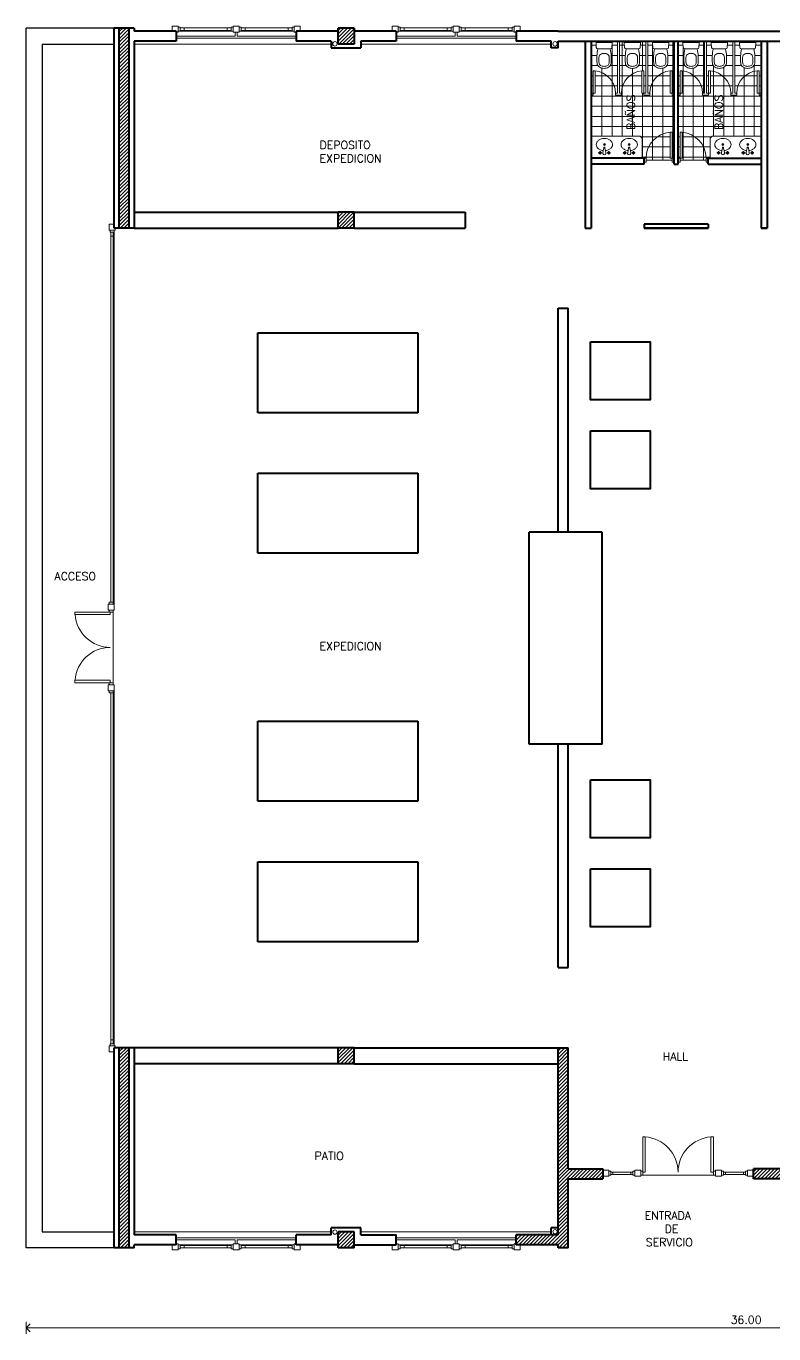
# Model space of a CAD drawing. Extents: x 1018 to 1352, y -109 to 175.
# Drawn here: x 1093.67 to 1112.36, y 142.8 to 175.47 of the extents above; entities that cross this region are included whole.
import ezdxf

# ---------------------------------------------------------------- set-up
doc = ezdxf.new("R2010")
doc.units = 0
doc.header["$LTSCALE"] = 0.5
doc.layers.get('0').update_dxf_attribs({"linetype": 'CONTINUOUS'})
doc.layers.get('Defpoints').update_dxf_attribs({"linetype": 'CONTINUOUS'})
for name, color, linetype, lineweight in [('Acotaciones', 9, 'CONTINUOUS', 9), ('Carpintería', 55, 'CONTINUOUS', 20), ('Detalles .05', 243, 'CONTINUOUS', 5), ('Detalles 01', 8, 'CONTINUOUS', 9), ('Equipamiento fijo', 31, 'CONTINUOUS', 13), ('Equipamiento movil', 33, 'CONTINUOUS', 9), ('Muros corte', 7, 'CONTINUOUS', 40), ('Muros vista', 253, 'CONTINUOUS', 25), ('Punta 02', 11, 'CONTINUOUS', 20), ('Tratamiento pisos', 251, 'CONTINUOUS', 9)]:
    doc.layers.add(name, color=color, linetype=linetype, lineweight=lineweight)
doc.styles.add('Texto 2 mm', font='simplex.shx', dxfattribs={"height": 0.2})
doc.dimstyles.new('Segunda línea', dxfattribs={"dimscale": 0, "dimtxt": 0.2, "dimasz": 0.2, "dimexe": 0.15, "dimexo": 0.5, "dimgap": 0.1, "dimtad": 1, "dimzin": 4, "dimdsep": 46, "dimtxsty": 'Texto 2 mm', "dimblk": 'OPEN90', "dimcen": 2.5, "dimclrd": 256, "dimclre": 256, "dimclrt": 256, "dimadec": 0, "dimazin": 0, "dimtfac": 1, "dimtmove": 2, "dimatfit": 3, "dimldrblk": 'OPEN90', "dimfxl": 1, "dimtolj": 1, "dimtzin": 0, "dimlwd": -1, "dimlwe": -1, "dimarcsym": 0})
pattern_1 = [(90, (1230.99552, -937.52284), (-0.254, 2e-17), []), (180, (1230.99552, -937.52284), (-3e-17, -0.254), [])]
pattern_2 = [(45, (2.81977, 47.21768), (-0.0449012806, 0.0449012806), [])]
pattern_3 = [(45, (2.81977, 32.74268), (-0.0449012806, 0.0449012806), [])]

# ---------------------------------------------------------------- blocks, each defined once
blk = doc.blocks.new('Lavamanos')
at = {"layer": 'Equipamiento movil'}
for p, q in [((-0.118, -0.158), (-0.138, -0.154)), ((-0.118, -0.167), (-0.138, -0.171)), ((-0.114, -0.154), (-0.118, -0.133)), ((-0.114, -0.171), (-0.118, -0.192)), ((-0.105, -0.154), (-0.101, -0.133)), ((-0.105, -0.171), (-0.101, -0.192)), ((-0.101, -0.158), (-0.08, -0.154)), ((-0.101, -0.167), (-0.08, -0.171)), ((-0.015, -0.037), (-0.038, -0.156)), ((0.013, -0.037), (0.036, -0.156)), ((0.102, -0.158), (0.081, -0.154)), ((0.102, -0.167), (0.081, -0.171)), ((0.106, -0.154), (0.102, -0.133)), ((0.106, -0.171), (0.102, -0.192)), ((0.115, -0.154), (0.119, -0.133)), ((0.115, -0.171), (0.119, -0.192)), ((0.119, -0.158), (0.14, -0.154)), ((0.119, -0.167), (0.14, -0.171))]:
    blk.add_line(p, q, dxfattribs=at)
for centre, radius in [((-0.001, 0.048), 0.0249), ((-0.001, 0.048), 0.014), ((-0.109, -0.162), 0.00541), ((0.11, -0.162), 0.00541)]:
    blk.add_circle(centre, radius, dxfattribs=at)
for centre, radius, start, end in [((-0.09, 0.045), 0.115, 150.9639, 180), ((-0.09, 0.045), 0.115, 180, 209.0361), ((-0.047, 0.021), 0.164, 126.7285, 150.9639), ((-0.019, -0.016), 0.211, 107.1746, 126.7285), ((-0.001, -0.075), 0.272, 90, 107.1746), ((-0.001, -0.075), 0.272, 72.8254, 90), ((0.017, -0.016), 0.211, 53.2715, 72.8254), ((0.045, 0.021), 0.164, 29.0361, 53.2715), ((0.088, 0.045), 0.115, 0, 29.0361), ((0.088, 0.045), 0.115, 330.9639, 360), ((-0.047, 0.069), 0.164, 209.0361, 233.2715), ((-0.019, 0.106), 0.211, 233.2715, 252.8254), ((-0.136, -0.163), 0.00882, 105.2781, 254.7219), ((-0.109, -0.162), 0.0226, 108.6122, 162.265), ((-0.109, -0.162), 0.0226, 198.6122, 252.265), ((-0.109, -0.136), 0.00882, 15.2781, 164.7219), ((-0.109, -0.162), 0.00976, 119.0054, 153.1041), ((-0.109, -0.162), 0.00976, 209.0054, 243.1041), ((-0.109, -0.189), 0.00882, 195.2781, 344.7219), ((-0.117, -0.163), 0.00254, 349.6493, 12.8593), ((-0.109, -0.155), 0.00254, 259.6493, 282.8593), ((-0.109, -0.17), 0.00254, 79.6493, 102.8593), ((-0.109, -0.162), 0.00976, 29.0054, 63.1041), ((-0.109, -0.162), 0.00976, 299.0054, 333.1041), ((-0.101, -0.162), 0.00254, 169.6493, 192.8593), ((-0.109, -0.162), 0.0226, 18.6122, 72.265), ((-0.109, -0.162), 0.0226, 288.6122, 342.265), ((-0.001, 0.165), 0.272, 252.8254, 264.2829), ((-0.083, -0.162), 0.00882, 285.2781, 74.7219), ((-0.001, -0.171), 0.0398, 158.1761, 21.8239), ((-0.001, -0.035), 0.014, 352.3829, 187.2442), ((-0.001, 0.165), 0.272, 275.7171, 287.1746), ((0.084, -0.162), 0.00882, 105.2781, 254.7219), ((0.017, 0.106), 0.211, 287.1746, 306.7285), ((0.11, -0.162), 0.0226, 107.735, 161.3878), ((0.11, -0.162), 0.0226, 197.735, 251.3878), ((0.111, -0.136), 0.00882, 15.2781, 164.7219), ((0.11, -0.162), 0.00976, 116.8959, 150.9946), ((0.11, -0.162), 0.00976, 206.8959, 240.9946), ((0.11, -0.189), 0.00882, 195.2781, 344.7219), ((0.103, -0.162), 0.00254, 347.1407, 10.3507), ((0.111, -0.155), 0.00254, 257.1407, 280.3507), ((0.11, -0.17), 0.00254, 77.1407, 100.3507), ((0.11, -0.162), 0.00976, 26.8959, 60.9946), ((0.11, -0.162), 0.00976, 296.8959, 330.9946), ((0.118, -0.163), 0.00254, 167.1407, 190.3507), ((0.11, -0.162), 0.0226, 287.735, 341.3878), ((0.11, -0.162), 0.0226, 17.735, 71.3878), ((0.137, -0.163), 0.00882, 285.2781, 74.7219), ((0.045, 0.069), 0.164, 306.7285, 330.9639)]:
    blk.add_arc(centre, radius, start, end, dxfattribs=at)
blk = doc.blocks.new('inodoro')
at = {"layer": 'Equipamiento fijo'}
for p, q in [((-0.197, 0.127), (-0.202, 0.008)), ((0.194, 0), (-0.194, 0)), ((-0.157, 0.165), (0.157, 0.165)), ((0.197, 0.127), (0.202, 0.008))]:
    blk.add_line(p, q, dxfattribs=at)
for centre, radius, start, end in [((1.09, 0.422), 1.27, 175.4777, 191.6858), ((-0.051, 0.512), 0.125, 117.5857, 175.5072), ((1.095, 0.422), 1.224, 175.5072, 182.1425), ((-0.028, 0.381), 0.101, 182.7072, 247.2321), ((-0.051, 0.512), 0.075, 117.5857, 175.5072), ((0, 0.415), 0.235, 90, 117.5857), ((0, 0.415), 0.185, 90, 117.5857), ((0, 0.415), 0.235, 62.4143, 90), ((0, 0.415), 0.185, 62.4143, 90), ((0.028, 0.381), 0.101, 292.7679, 357.2928), ((0.051, 0.512), 0.075, 4.4928, 62.4143), ((0.051, 0.512), 0.125, 4.4928, 62.4143), ((-1.095, 0.422), 1.224, 357.8575, 4.4928), ((-1.024, 0.418), 1.205, 347.8749, 4.9616), ((-0.194, 0.008), 0.00803, 177.6578, 269.7397), ((-0.157, 0.125), 0.04, 90, 177.3974), ((-0.014, 0.396), 0.12, 243.7978, 262.0389), ((0, 0.483), 0.208, 261.594, 278.406), ((0.014, 0.396), 0.12, 277.9611, 296.2022), ((0.157, 0.125), 0.04, 2.6026, 90), ((0.195, 0.007), 0.00742, 265.6488, 0.2402), ((0.194, 0.008), 0.008, 355.889, 2.6026)]:
    blk.add_arc(centre, radius, start, end, dxfattribs=at)
blk = doc.blocks.new('_Open90')
at = {"color": 0, "linetype": 'ByBlock', "lineweight": -2}
for p, q in [((0, 0), (-1, 0)), ((-0.5, 0.5), (0, 0)), ((0, 0), (-0.5, -0.5))]:
    blk.add_line(p, q, dxfattribs=at)
blk = doc.blocks.new('*D290')
at = {"layer": 'Acotaciones', "transparency": 16777216}
for p, q in [((1093.665, 143.098), (1093.665, 142.798)), ((1093.865, 142.948), (1129.465, 142.948)), ((1129.665, 143.098), (1129.665, 142.798))]:
    blk.add_line(p, q, dxfattribs=at)
at = {"layer": 'Defpoints', "color": 0, "transparency": 16777216}
for p in [(1093.665, 143.598), (1129.665, 143.598), (1129.665, 142.948)]:
    blk.add_point(p, dxfattribs=at)
at = {"layer": 'Acotaciones', "transparency": 16777216, "xscale": 0.2, "yscale": 0.2, "zscale": 0.2, "rotation": 180}
blk.add_blockref('_Open90', (1093.665, 142.948), dxfattribs=at)
at = {"layer": 'Acotaciones', "transparency": 16777216, "xscale": 0.2, "yscale": 0.2, "zscale": 0.2}
blk.add_blockref('_Open90', (1129.665, 142.948), dxfattribs=at)
at = {"layer": 'Acotaciones', "transparency": 16777216, "insert": (1111.665, 143.148), "char_height": 0.2, "attachment_point": 5, "style": 'Texto 2 mm'}
blk.add_mtext('\\A1;36.00', dxfattribs=at)

msp = doc.modelspace()

# ---------------------------------------------------------------- hatches: boundary and pattern name
at = {"layer": 'Detalles 01'}
h = msp.add_hatch(dxfattribs=at)
h.set_pattern_fill('ANSI31', color=256, scale=0.02, style=0)
h.paths.add_polyline_path([(1096.235, 175.423), (1095.995, 175.423), (1095.995, 170.423), (1096.235, 170.423)])
h = msp.add_hatch(dxfattribs=at)
h.set_pattern_fill('ANSI31', color=256, scale=0.02, style=0)
h.set_pattern_definition(pattern_2)
h.paths.add_polyline_path([(1101.465, 175.423), (1101.465, 175.023), (1101.865, 175.023), (1101.865, 175.423)])
h = msp.add_hatch(dxfattribs=at)
h.set_pattern_fill('ANSI31', color=256, scale=0.02, style=0)
h.set_pattern_definition(pattern_2)
h.paths.add_polyline_path([(1101.465, 170.423), (1101.865, 170.423), (1101.865, 170.823), (1101.465, 170.823)])
h = msp.add_hatch(dxfattribs=at)
h.set_pattern_fill('ANSI31', color=256, scale=0.02, style=0)
h.set_pattern_definition(pattern_3)
h.paths.add_polyline_path([(1096.235, 149.948), (1095.995, 149.948), (1095.995, 144.948), (1096.235, 144.948)])
h = msp.add_hatch(dxfattribs=at)
h.set_pattern_fill('ANSI31', color=256, scale=0.02, style=0)
h.set_pattern_definition(pattern_3)
h.paths.add_polyline_path([(1101.865, 149.548), (1101.865, 149.948), (1101.465, 149.948), (1101.465, 149.548)])
h = msp.add_hatch(dxfattribs=at)
h.set_pattern_fill('ANSI31,_O', color=256, scale=0.02)
h.set_pattern_definition(pattern_3)
h.paths.add_polyline_path([(1108.082, 146.673), (1108.082, 146.923), (1107.215, 146.923), (1107.215, 149.948), (1106.965, 149.948), (1106.965, 145.273), (1105.915, 145.273), (1105.915, 145.023), (1106.965, 145.023), (1106.965, 144.948), (1107.215, 144.948), (1107.215, 146.673)])
h = msp.add_hatch(dxfattribs=at)
h.set_pattern_fill('ANSI31,_O', color=256, scale=0.02)
h.set_pattern_definition(pattern_3)
h.paths.add_polyline_path([(1111.848, 146.923), (1111.848, 146.673), (1112.715, 146.673), (1112.715, 144.948), (1112.965, 144.948), (1112.965, 145.023), (1114.015, 145.023), (1114.015, 145.273), (1112.965, 145.273), (1112.965, 149.948), (1112.715, 149.948), (1112.715, 146.923)])
h = msp.add_hatch(dxfattribs=at)
h.set_pattern_fill('ANSI31', color=256, scale=0.02, style=0)
h.set_pattern_definition(pattern_3)
h.paths.add_polyline_path([(1101.865, 145.348), (1101.465, 145.348), (1101.465, 144.948), (1101.865, 144.948)])
at = {"layer": 'Tratamiento pisos'}
h = msp.add_hatch(dxfattribs=at)
h.set_pattern_fill('NET,_O', color=256, scale=0.08, angle=90)
h.set_pattern_definition(pattern_1)
h.paths.add_polyline_path([(1107.79, 175.098), (1107.79, 173.798), (1107.84, 173.798), (1107.84, 174.356), (1107.89, 174.356, -0.385126), (1108.399, 173.798), (1108.449, 173.798), (1108.449, 175.098)])
h.paths.add_polyline_path([(1108.224, 174.445, -0.12095), (1108.115, 174.418, -0.12095), (1108.006, 174.445, -0.258252), (1107.939, 174.546, -0.070839), (1107.961, 174.903), (1107.958, 174.903, -0.400971), (1107.918, 174.941), (1107.913, 175.059, -0.430271), (1107.921, 175.068), (1108.309, 175.068, -0.437884), (1108.317, 175.06, -0.029302), (1108.317, 175.059), (1108.312, 174.941, -0.400971), (1108.272, 174.903), (1108.268, 174.903, -0.074693), (1108.291, 174.546, -0.258252)], flags=16)
h.paths.add_polyline_path([(1108.201, 174.489, -0.12095), (1108.115, 174.468, -0.12095), (1108.029, 174.489, -0.258252), (1107.989, 174.549, -0.028516), (1107.986, 174.689, -0.295056), (1108.048, 174.78, -0.07976), (1108.084, 174.791, -0.073488), (1108.145, 174.791, -0.07976), (1108.182, 174.78, -0.295056), (1108.244, 174.689, -0.028516), (1108.241, 174.549, -0.258252)], flags=0)
h = msp.add_hatch(dxfattribs=at)
h.set_pattern_fill('NET,_O', color=256, scale=0.08, angle=90)
h.set_pattern_definition(pattern_1)
h.paths.add_polyline_path([(1108.499, 175.098), (1108.499, 173.798), (1108.549, 173.798, -0.385126), (1109.057, 174.356), (1109.107, 174.356), (1109.107, 173.798), (1109.157, 173.798), (1109.157, 175.098)])
h.paths.add_polyline_path([(1108.714, 174.445, -0.258252), (1108.647, 174.546, -0.070839), (1108.67, 174.903), (1108.666, 174.903, -0.400971), (1108.626, 174.941), (1108.621, 175.059, -0.430271), (1108.629, 175.068), (1109.017, 175.068, -0.437884), (1109.025, 175.06, -0.029302), (1109.025, 175.059), (1109.02, 174.941, -0.400971), (1108.98, 174.903), (1108.977, 174.903, -0.074693), (1108.999, 174.546, -0.258252), (1108.932, 174.445, -0.12095), (1108.823, 174.418, -0.12095)], flags=16)
h.paths.add_polyline_path([(1108.737, 174.489, -0.258252), (1108.697, 174.549, -0.028516), (1108.694, 174.689, -0.295056), (1108.756, 174.78, -0.07976), (1108.793, 174.791, -0.073488), (1108.854, 174.791, -0.07976), (1108.89, 174.78, -0.295056), (1108.952, 174.689, -0.028516), (1108.949, 174.549, -0.258252), (1108.909, 174.489, -0.12095), (1108.823, 174.468, -0.12095)], flags=0)
h = msp.add_hatch(dxfattribs=at)
h.set_pattern_fill('NET,_O', color=256, scale=0.08, angle=90)
h.set_pattern_definition(pattern_1)
h.paths.add_polyline_path([(1109.207, 175.098), (1109.207, 173.798), (1109.257, 173.798, -0.385126), (1109.765, 174.356), (1109.815, 174.356), (1109.815, 173.798), (1109.865, 173.798), (1109.865, 175.098)])
h.paths.add_polyline_path([(1109.356, 174.546, -0.070839), (1109.378, 174.903), (1109.375, 174.903, -0.400971), (1109.335, 174.941), (1109.329, 175.059, -0.430271), (1109.337, 175.068), (1109.726, 175.068, -0.437884), (1109.734, 175.06, -0.029302), (1109.734, 175.059), (1109.728, 174.941, -0.400971), (1109.688, 174.903), (1109.685, 174.903, -0.074693), (1109.707, 174.546, -0.258252), (1109.641, 174.445, -0.12095), (1109.531, 174.418, -0.12095), (1109.422, 174.445, -0.258252)], flags=16)
h.paths.add_polyline_path([(1109.406, 174.549, -0.028516), (1109.403, 174.689, -0.295056), (1109.465, 174.78, -0.07976), (1109.501, 174.791, -0.073488), (1109.562, 174.791, -0.07976), (1109.598, 174.78, -0.295056), (1109.66, 174.689, -0.028516), (1109.657, 174.549, -0.258252), (1109.617, 174.489, -0.12095), (1109.531, 174.468, -0.12095), (1109.446, 174.489, -0.258252)], flags=0)
h = msp.add_hatch(dxfattribs=at)
h.set_pattern_fill('NET,_O', color=256, scale=0.08, angle=90)
h.set_pattern_definition(pattern_1)
h.paths.add_polyline_path([(1109.965, 175.098), (1109.965, 173.798), (1110.015, 173.798), (1110.015, 174.356), (1110.065, 174.356, -0.385126), (1110.574, 173.798), (1110.624, 173.798), (1110.624, 175.098)])
h.paths.add_polyline_path([(1110.114, 174.546, -0.070839), (1110.136, 174.903), (1110.133, 174.903, -0.400971), (1110.093, 174.941), (1110.088, 175.059, -0.430271), (1110.096, 175.068), (1110.484, 175.068, -0.437884), (1110.492, 175.06, -0.029302), (1110.492, 175.059), (1110.487, 174.941, -0.400971), (1110.447, 174.903), (1110.443, 174.903, -0.074693), (1110.466, 174.546, -0.258252), (1110.399, 174.445, -0.12095), (1110.29, 174.418, -0.12095), (1110.181, 174.445, -0.258252)], flags=16)
h.paths.add_polyline_path([(1110.164, 174.549, -0.028516), (1110.161, 174.689, -0.295056), (1110.223, 174.78, -0.07976), (1110.259, 174.791, -0.073488), (1110.32, 174.791, -0.07976), (1110.357, 174.78, -0.295056), (1110.419, 174.689, -0.028516), (1110.416, 174.549, -0.258252), (1110.376, 174.489, -0.12095), (1110.29, 174.468, -0.12095), (1110.204, 174.489, -0.258252)], flags=0)
h = msp.add_hatch(dxfattribs=at)
h.set_pattern_fill('NET,_O', color=256, scale=0.08, angle=90)
h.set_pattern_definition(pattern_1)
h.paths.add_polyline_path([(1110.79, 175.098), (1110.79, 174.354, -0.376596), (1111.282, 173.798), (1111.332, 173.798), (1111.332, 175.098)])
h.paths.add_polyline_path([(1111.107, 174.445, -0.12095), (1110.998, 174.418, -0.12095), (1110.889, 174.445, -0.258252), (1110.822, 174.546, -0.070839), (1110.845, 174.903), (1110.841, 174.903, -0.400971), (1110.801, 174.941), (1110.796, 175.059, -0.430271), (1110.804, 175.068), (1111.192, 175.068, -0.437884), (1111.2, 175.06, -0.029302), (1111.2, 175.059), (1111.195, 174.941, -0.400971), (1111.155, 174.903), (1111.152, 174.903, -0.074693), (1111.174, 174.546, -0.258252)], flags=16)
h.paths.add_polyline_path([(1111.084, 174.489, -0.12095), (1110.998, 174.468, -0.12095), (1110.912, 174.489, -0.258252), (1110.872, 174.549, -0.028516), (1110.869, 174.689, -0.295056), (1110.931, 174.78, -0.07976), (1110.968, 174.791, -0.073488), (1111.029, 174.791, -0.07976), (1111.065, 174.78, -0.295056), (1111.127, 174.689, -0.028516), (1111.124, 174.549, -0.258252)], flags=0)
h.paths.add_polyline_path([(1110.674, 175.098), (1110.674, 173.798), (1110.724, 173.798), (1110.724, 174.356), (1110.774, 174.356, -0.00745), (1110.79, 174.354), (1110.79, 175.098)])
h = msp.add_hatch(dxfattribs=at)
h.set_pattern_fill('NET,_O', color=256, scale=0.08, angle=90)
h.set_pattern_definition(pattern_1)
h.paths.add_polyline_path([(1111.382, 175.098), (1111.382, 173.798), (1111.432, 173.798, -0.385126), (1111.94, 174.356), (1111.99, 174.356), (1111.99, 173.798), (1112.04, 173.798), (1112.04, 175.098)])
h.paths.add_polyline_path([(1111.531, 174.546, -0.070839), (1111.553, 174.903), (1111.55, 174.903, -0.400971), (1111.51, 174.941), (1111.504, 175.059, -0.430271), (1111.512, 175.068), (1111.901, 175.068, -0.437884), (1111.909, 175.06, -0.029302), (1111.909, 175.059), (1111.903, 174.941, -0.400971), (1111.863, 174.903), (1111.86, 174.903, -0.074693), (1111.882, 174.546, -0.258252), (1111.816, 174.445, -0.12095), (1111.706, 174.418, -0.12095), (1111.597, 174.445, -0.258252)], flags=16)
h.paths.add_polyline_path([(1111.581, 174.549, -0.028516), (1111.578, 174.689, -0.295056), (1111.64, 174.78, -0.07976), (1111.676, 174.791, -0.073488), (1111.737, 174.791, -0.07976), (1111.773, 174.78, -0.295056), (1111.835, 174.689, -0.028516), (1111.832, 174.549, -0.258252), (1111.792, 174.489, -0.12095), (1111.706, 174.468, -0.12095), (1111.621, 174.489, -0.258252)], flags=0)
h = msp.add_hatch(dxfattribs=at)
h.set_pattern_fill('NET,_O', color=256, scale=0.08, angle=90)
h.set_pattern_definition(pattern_1)
h.paths.add_polyline_path([(1108.549, 173.797), (1108.549, 173.748), (1108.399, 173.748), (1108.399, 173.798, 0.385126), (1107.89, 174.356), (1107.89, 173.798), (1107.84, 173.798), (1107.84, 173.748), (1107.79, 173.748), (1107.79, 172.723), (1109.015, 172.723), (1109.065, 172.673), (1109.065, 172.173), (1109.115, 172.173), (1109.165, 172.173, -0.389604), (1109.765, 172.823), (1109.815, 172.823), (1109.815, 172.173), (1109.865, 172.173), (1109.865, 173.748), (1109.815, 173.748), (1109.815, 173.798), (1109.765, 173.798), (1109.765, 174.356, 0.385126), (1109.257, 173.798), (1109.257, 173.748), (1109.107, 173.748), (1109.107, 173.798), (1109.057, 173.798), (1109.057, 174.356, 0.385295)])
h.paths.add_polyline_path([(1109.165, 172.173), (1109.165, 172.123), (1109.815, 172.123), (1109.815, 172.173), (1109.765, 172.173), (1109.765, 172.823, 0.389604)])
h.paths.add_polyline_path([(1110.065, 172.823), (1110.065, 172.173), (1110.015, 172.173), (1110.015, 172.123), (1110.665, 172.123), (1110.665, 172.173, 0.389604)])
h.paths.add_polyline_path([(1110.065, 174.356), (1110.065, 173.798), (1110.015, 173.798), (1110.015, 173.748), (1109.965, 173.748), (1109.965, 172.173), (1110.015, 172.173), (1110.015, 172.823), (1110.065, 172.823, -0.389604), (1110.665, 172.173), (1110.715, 172.173), (1110.765, 172.173), (1110.765, 172.673), (1110.79, 172.698), (1110.79, 174.354, 0.00745), (1110.774, 174.356), (1110.774, 173.798), (1110.724, 173.798), (1110.724, 173.748), (1110.574, 173.748), (1110.574, 173.798, 0.385126)])
h.paths.add_polyline_path([(1110.79, 174.354), (1110.79, 172.698), (1110.815, 172.723), (1112.04, 172.723), (1112.04, 173.748), (1111.99, 173.748), (1111.99, 173.798), (1111.94, 173.798), (1111.94, 174.356, 0.385126), (1111.432, 173.798), (1111.432, 173.748), (1111.282, 173.748), (1111.282, 173.797, 0.376763)])

# ---------------------------------------------------------------- linework, layer by layer
at = {"layer": 'Carpintería'}
for p, q in [((1097.465, 175.473), (1097.315, 175.473)), ((1097.315, 175.473), (1097.315, 175.348)), ((1097.465, 175.473), (1097.465, 175.323)), ((1098.99, 175.473), (1098.84, 175.473)), ((1098.84, 175.473), (1098.84, 175.323)), ((1098.99, 175.473), (1098.99, 175.323)), ((1100.365, 175.473), (1100.365, 175.323)), ((1100.365, 175.473), (1100.515, 175.473)), ((1100.515, 175.473), (1100.515, 175.348)), ((1102.965, 175.473), (1102.815, 175.473)), ((1102.815, 175.473), (1102.815, 175.348)), ((1102.965, 175.473), (1102.965, 175.323)), ((1104.49, 175.473), (1104.34, 175.473)), ((1104.34, 175.473), (1104.34, 175.323)), ((1104.49, 175.473), (1104.49, 175.323)), ((1105.865, 175.473), (1105.865, 175.323)), ((1105.865, 175.473), (1106.015, 175.473)), ((1106.015, 175.473), (1106.015, 175.348)), ((1097.465, 175.323), (1097.415, 175.323)), ((1097.465, 175.448), (1097.515, 175.448)), ((1097.515, 175.348), (1097.465, 175.348)), ((1097.515, 175.448), (1097.515, 175.348)), ((1097.515, 175.428), (1098.79, 175.428)), ((1097.515, 175.368), (1098.79, 175.368)), ((1097.615, 175.428), (1097.615, 175.368)), ((1098.69, 175.428), (1098.69, 175.368)), ((1098.84, 175.448), (1098.79, 175.448)), ((1098.79, 175.348), (1098.79, 175.448)), ((1098.79, 175.348), (1098.84, 175.348)), ((1098.99, 175.323), (1098.84, 175.323)), ((1098.99, 175.448), (1099.04, 175.448)), ((1099.04, 175.348), (1098.99, 175.348)), ((1099.04, 175.448), (1099.04, 175.348)), ((1099.04, 175.428), (1100.315, 175.428)), ((1099.04, 175.368), (1100.315, 175.368)), ((1099.14, 175.428), (1099.14, 175.368)), ((1100.215, 175.428), (1100.215, 175.368)), ((1100.315, 175.448), (1100.315, 175.348)), ((1100.365, 175.448), (1100.315, 175.448)), ((1100.315, 175.348), (1100.365, 175.348)), ((1100.365, 175.323), (1100.415, 175.323)), ((1102.965, 175.323), (1102.915, 175.323)), ((1102.965, 175.448), (1103.015, 175.448)), ((1103.015, 175.348), (1102.965, 175.348)), ((1103.015, 175.448), (1103.015, 175.348)), ((1103.015, 175.428), (1104.29, 175.428)), ((1103.015, 175.368), (1104.29, 175.368)), ((1103.115, 175.428), (1103.115, 175.368)), ((1104.19, 175.428), (1104.19, 175.368)), ((1104.34, 175.448), (1104.29, 175.448)), ((1104.29, 175.348), (1104.29, 175.448)), ((1104.29, 175.348), (1104.34, 175.348)), ((1104.49, 175.323), (1104.34, 175.323)), ((1104.49, 175.448), (1104.54, 175.448)), ((1104.54, 175.348), (1104.49, 175.348)), ((1104.54, 175.448), (1104.54, 175.348)), ((1104.54, 175.428), (1105.815, 175.428)), ((1104.54, 175.368), (1105.815, 175.368)), ((1104.64, 175.428), (1104.64, 175.368)), ((1105.715, 175.428), (1105.715, 175.368)), ((1105.815, 175.448), (1105.815, 175.348)), ((1105.865, 175.448), (1105.815, 175.448)), ((1105.815, 175.348), (1105.865, 175.348)), ((1105.865, 175.323), (1105.915, 175.323)), ((1108.449, 175.098), (1108.449, 173.798)), ((1108.499, 175.098), (1108.499, 173.798)), ((1109.157, 173.798), (1109.157, 175.098)), ((1109.207, 173.798), (1109.207, 175.098)), ((1110.624, 173.798), (1110.624, 175.098)), ((1110.674, 173.798), (1110.674, 175.098)), ((1111.332, 175.098), (1111.332, 173.798)), ((1111.382, 175.098), (1111.382, 173.798)), ((1107.84, 173.798), (1107.84, 174.356)), ((1107.84, 174.356), (1107.89, 174.356)), ((1107.89, 173.798), (1107.89, 174.356)), ((1109.057, 173.798), (1109.057, 174.356)), ((1109.057, 174.356), (1109.107, 174.356)), ((1109.107, 173.798), (1109.107, 174.356)), ((1109.765, 173.798), (1109.765, 174.356)), ((1109.765, 174.356), (1109.815, 174.356)), ((1109.815, 173.798), (1109.815, 174.356)), ((1110.015, 173.798), (1110.015, 174.356)), ((1110.065, 174.356), (1110.015, 174.356)), ((1110.065, 173.798), (1110.065, 174.356)), ((1110.724, 173.798), (1110.724, 174.356)), ((1110.774, 174.356), (1110.724, 174.356)), ((1110.774, 173.798), (1110.774, 174.356)), ((1111.94, 173.798), (1111.94, 174.356)), ((1111.99, 174.356), (1111.94, 174.356)), ((1111.99, 173.798), (1111.99, 174.356)), ((1107.84, 173.798), (1107.79, 173.798)), ((1107.84, 173.748), (1107.79, 173.748)), ((1107.84, 173.798), (1107.84, 173.748)), ((1107.84, 173.798), (1107.89, 173.798)), ((1108.399, 173.798), (1108.399, 173.748)), ((1108.449, 173.798), (1108.399, 173.798)), ((1108.549, 173.748), (1108.399, 173.748)), ((1108.549, 173.798), (1108.499, 173.798)), ((1108.549, 173.798), (1108.549, 173.748)), ((1109.057, 173.798), (1109.107, 173.798)), ((1109.107, 173.748), (1109.107, 173.798)), ((1109.157, 173.798), (1109.107, 173.798)), ((1109.257, 173.748), (1109.107, 173.748)), ((1109.257, 173.798), (1109.207, 173.798)), ((1109.257, 173.748), (1109.257, 173.798)), ((1109.765, 173.798), (1109.815, 173.798)), ((1109.865, 173.798), (1109.815, 173.798)), ((1109.815, 173.748), (1109.815, 173.798)), ((1109.865, 173.748), (1109.815, 173.748)), ((1109.965, 173.798), (1110.015, 173.798)), ((1109.965, 173.748), (1110.015, 173.748)), ((1110.015, 173.748), (1110.015, 173.798)), ((1110.065, 173.798), (1110.015, 173.798)), ((1110.574, 173.748), (1110.574, 173.798)), ((1110.574, 173.798), (1110.624, 173.798)), ((1110.574, 173.748), (1110.724, 173.748)), ((1110.674, 173.798), (1110.724, 173.798)), ((1110.724, 173.748), (1110.724, 173.798)), ((1110.774, 173.798), (1110.724, 173.798)), ((1111.282, 173.798), (1111.282, 173.748)), ((1111.282, 173.798), (1111.332, 173.798)), ((1111.282, 173.748), (1111.432, 173.748)), ((1111.382, 173.798), (1111.432, 173.798)), ((1111.432, 173.798), (1111.432, 173.748)), ((1111.99, 173.798), (1111.94, 173.798)), ((1111.99, 173.798), (1111.99, 173.748)), ((1111.99, 173.798), (1112.04, 173.798)), ((1111.99, 173.748), (1112.04, 173.748)), ((1109.815, 172.823), (1109.765, 172.823)), ((1109.765, 172.823), (1109.765, 172.173)), ((1109.815, 172.173), (1109.815, 172.823)), ((1110.015, 172.173), (1110.015, 172.823)), ((1110.015, 172.823), (1110.065, 172.823)), ((1110.065, 172.823), (1110.065, 172.173)), ((1109.165, 172.173), (1109.115, 172.173)), ((1109.115, 172.073), (1109.165, 172.073)), ((1109.165, 172.073), (1109.165, 172.173)), ((1109.765, 172.173), (1109.815, 172.173)), ((1109.815, 172.073), (1109.815, 172.173)), ((1109.815, 172.173), (1109.865, 172.173)), ((1109.865, 172.073), (1109.815, 172.073)), ((1110.015, 172.173), (1109.965, 172.173)), ((1109.965, 172.073), (1110.015, 172.073)), ((1110.015, 172.073), (1110.015, 172.173)), ((1110.065, 172.173), (1110.015, 172.173)), ((1110.665, 172.073), (1110.665, 172.173)), ((1110.665, 172.173), (1110.715, 172.173)), ((1110.715, 172.073), (1110.665, 172.073)), ((1095.74, 170.523), (1095.74, 170.373)), ((1095.74, 170.523), (1095.865, 170.523)), ((1095.89, 170.373), (1095.74, 170.373)), ((1095.765, 170.373), (1095.765, 170.323)), ((1095.865, 170.323), (1095.765, 170.323)), ((1095.785, 170.323), (1095.785, 161.084)), ((1095.845, 170.323), (1095.845, 161.034)), ((1095.865, 170.323), (1095.865, 170.373)), ((1095.89, 170.423), (1095.89, 170.373)), ((1095.845, 170.223), (1095.785, 170.223)), ((1094.887, 160.834), (1095.77, 160.834)), ((1094.887, 160.834), (1094.887, 160.774)), ((1094.887, 160.774), (1095.77, 160.774)), ((1095.72, 161.034), (1095.72, 160.884)), ((1095.72, 161.034), (1095.87, 161.034)), ((1095.72, 160.884), (1095.87, 160.884)), ((1095.745, 161.034), (1095.745, 161.084)), ((1095.745, 161.084), (1095.845, 161.084)), ((1095.745, 160.884), (1095.745, 160.834)), ((1095.845, 160.834), (1095.745, 160.834)), ((1095.77, 160.834), (1095.77, 160.774)), ((1095.845, 161.084), (1095.845, 161.034)), ((1095.845, 160.884), (1095.845, 160.834)), ((1095.87, 161.034), (1095.87, 160.884)), ((1094.887, 159.128), (1095.77, 159.128)), ((1094.887, 159.068), (1094.887, 159.128)), ((1095.77, 159.068), (1095.77, 159.128)), ((1094.887, 159.068), (1095.77, 159.068)), ((1095.72, 159.018), (1095.72, 158.868)), ((1095.72, 159.018), (1095.87, 159.018)), ((1095.72, 158.868), (1095.87, 158.868)), ((1095.745, 159.018), (1095.745, 159.068)), ((1095.745, 159.068), (1095.845, 159.068)), ((1095.745, 158.868), (1095.745, 158.818)), ((1095.845, 158.818), (1095.745, 158.818)), ((1095.785, 158.818), (1095.785, 150.148)), ((1095.845, 159.068), (1095.845, 159.018)), ((1095.845, 158.818), (1095.845, 158.868)), ((1095.845, 158.868), (1095.845, 150.148)), ((1095.87, 159.018), (1095.87, 158.868)), ((1095.785, 151.814), (1095.785, 150.048)), ((1095.845, 151.814), (1095.845, 150.048)), ((1095.89, 149.998), (1095.74, 149.998)), ((1095.74, 149.998), (1095.74, 149.848)), ((1095.765, 149.998), (1095.765, 150.048)), ((1095.765, 150.048), (1095.865, 150.048)), ((1095.785, 150.148), (1095.845, 150.148)), ((1095.865, 150.048), (1095.865, 149.998)), ((1095.89, 149.998), (1095.89, 149.948)), ((1095.74, 149.848), (1095.865, 149.848)), ((1109.082, 147.719), (1109.082, 146.835)), ((1109.082, 147.719), (1109.142, 147.719)), ((1109.142, 147.719), (1109.142, 146.835)), ((1110.788, 147.719), (1110.788, 146.835)), ((1110.848, 147.719), (1110.788, 147.719)), ((1110.848, 147.719), (1110.848, 146.835)), ((1108.232, 146.885), (1108.082, 146.885)), ((1108.082, 146.735), (1108.082, 146.86)), ((1108.232, 146.735), (1108.082, 146.735)), ((1108.232, 146.735), (1108.232, 146.885)), ((1108.282, 146.86), (1108.232, 146.86)), ((1108.282, 146.76), (1108.232, 146.76)), ((1108.282, 146.76), (1108.282, 146.86)), ((1108.832, 146.84), (1108.282, 146.84)), ((1108.832, 146.78), (1108.282, 146.78)), ((1108.332, 146.78), (1108.332, 146.84)), ((1108.782, 146.78), (1108.782, 146.84)), ((1108.832, 146.76), (1108.832, 146.86)), ((1108.882, 146.86), (1108.832, 146.86)), ((1108.882, 146.86), (1108.832, 146.86)), ((1108.832, 146.76), (1108.832, 146.86)), ((1108.882, 146.76), (1108.832, 146.76)), ((1108.832, 146.76), (1108.882, 146.76)), ((1109.032, 146.885), (1108.882, 146.885)), ((1108.882, 146.885), (1108.882, 146.735)), ((1109.032, 146.885), (1108.882, 146.885)), ((1108.882, 146.885), (1108.882, 146.735)), ((1109.032, 146.735), (1108.882, 146.735)), ((1109.032, 146.735), (1108.882, 146.735)), ((1109.032, 146.885), (1109.032, 146.735)), ((1109.032, 146.885), (1109.032, 146.735)), ((1109.032, 146.86), (1109.082, 146.86)), ((1109.032, 146.86), (1109.082, 146.86)), ((1109.082, 146.76), (1109.032, 146.76)), ((1109.082, 146.76), (1109.032, 146.76)), ((1109.082, 146.76), (1109.082, 146.86)), ((1109.082, 146.86), (1109.082, 146.76)), ((1109.082, 146.835), (1109.142, 146.835)), ((1110.848, 146.835), (1110.788, 146.835)), ((1110.847, 146.86), (1110.847, 146.76)), ((1110.848, 146.86), (1110.898, 146.86)), ((1110.898, 146.86), (1110.848, 146.86)), ((1110.848, 146.76), (1110.848, 146.86)), ((1110.898, 146.76), (1110.848, 146.76)), ((1110.898, 146.76), (1110.848, 146.76)), ((1111.048, 146.885), (1110.898, 146.885)), ((1110.898, 146.735), (1110.898, 146.885)), ((1111.048, 146.885), (1110.898, 146.885)), ((1110.898, 146.885), (1110.898, 146.735)), ((1110.898, 146.76), (1110.898, 146.86)), ((1111.048, 146.735), (1110.898, 146.735)), ((1111.048, 146.735), (1110.898, 146.735)), ((1111.048, 146.735), (1111.048, 146.885)), ((1111.048, 146.885), (1111.048, 146.735)), ((1111.098, 146.86), (1111.048, 146.86)), ((1111.048, 146.86), (1111.098, 146.86)), ((1111.098, 146.76), (1111.048, 146.76)), ((1111.098, 146.76), (1111.048, 146.76)), ((1111.098, 146.76), (1111.098, 146.86)), ((1111.098, 146.86), (1111.098, 146.76)), ((1111.648, 146.84), (1111.098, 146.84)), ((1111.648, 146.78), (1111.098, 146.78)), ((1111.148, 146.78), (1111.148, 146.84)), ((1111.598, 146.78), (1111.598, 146.84)), ((1111.648, 146.76), (1111.648, 146.86)), ((1111.698, 146.86), (1111.648, 146.86)), ((1111.698, 146.76), (1111.648, 146.76)), ((1111.848, 146.885), (1111.698, 146.885)), ((1111.698, 146.885), (1111.698, 146.735)), ((1111.848, 146.735), (1111.698, 146.735)), ((1111.848, 146.885), (1111.848, 146.735)), ((1097.315, 144.898), (1097.315, 145.023)), ((1097.465, 144.898), (1097.315, 144.898)), ((1097.465, 145.048), (1097.415, 145.048)), ((1097.465, 144.898), (1097.465, 145.048)), ((1097.515, 145.023), (1097.465, 145.023)), ((1097.465, 144.923), (1097.515, 144.923)), ((1097.515, 144.923), (1097.515, 145.023)), ((1097.515, 145.003), (1098.79, 145.003)), ((1097.515, 144.943), (1098.79, 144.943)), ((1097.615, 144.943), (1097.615, 145.003)), ((1098.69, 144.943), (1098.69, 145.003)), ((1098.79, 145.023), (1098.79, 144.923)), ((1098.79, 145.023), (1098.84, 145.023)), ((1098.84, 144.923), (1098.79, 144.923)), ((1098.99, 145.048), (1098.84, 145.048)), ((1098.84, 144.898), (1098.84, 145.048)), ((1098.99, 144.898), (1098.84, 144.898)), ((1098.99, 144.898), (1098.99, 145.048)), ((1099.04, 145.023), (1098.99, 145.023)), ((1098.99, 144.923), (1099.04, 144.923)), ((1099.04, 144.923), (1099.04, 145.023)), ((1099.04, 145.003), (1100.315, 145.003)), ((1099.04, 144.943), (1100.315, 144.943)), ((1099.14, 144.943), (1099.14, 145.003)), ((1100.215, 144.943), (1100.215, 145.003)), ((1100.315, 144.923), (1100.315, 145.023)), ((1100.315, 145.023), (1100.365, 145.023)), ((1100.365, 144.923), (1100.315, 144.923)), ((1100.365, 144.898), (1100.365, 145.048)), ((1100.365, 145.048), (1100.415, 145.048)), ((1100.365, 144.898), (1100.515, 144.898)), ((1100.515, 144.898), (1100.515, 145.023)), ((1102.815, 144.898), (1102.815, 145.023)), ((1102.965, 144.898), (1102.815, 144.898)), ((1102.965, 145.048), (1102.915, 145.048)), ((1102.965, 144.898), (1102.965, 145.048)), ((1103.015, 145.023), (1102.965, 145.023)), ((1102.965, 144.923), (1103.015, 144.923)), ((1103.015, 144.923), (1103.015, 145.023)), ((1103.015, 145.003), (1104.29, 145.003)), ((1103.015, 144.943), (1104.29, 144.943)), ((1103.115, 144.943), (1103.115, 145.003)), ((1104.19, 144.943), (1104.19, 145.003)), ((1104.29, 145.023), (1104.29, 144.923)), ((1104.29, 145.023), (1104.34, 145.023)), ((1104.34, 144.923), (1104.29, 144.923)), ((1104.49, 145.048), (1104.34, 145.048)), ((1104.34, 144.898), (1104.34, 145.048)), ((1104.49, 144.898), (1104.34, 144.898)), ((1104.49, 144.898), (1104.49, 145.048)), ((1104.54, 145.023), (1104.49, 145.023)), ((1104.49, 144.923), (1104.54, 144.923)), ((1104.54, 144.923), (1104.54, 145.023)), ((1104.54, 145.003), (1105.815, 145.003)), ((1104.54, 144.943), (1105.815, 144.943)), ((1104.64, 144.943), (1104.64, 145.003)), ((1105.715, 144.943), (1105.715, 145.003)), ((1105.815, 144.923), (1105.815, 145.023)), ((1105.815, 145.023), (1105.865, 145.023)), ((1105.865, 144.923), (1105.815, 144.923)), ((1105.865, 144.898), (1105.865, 145.048)), ((1105.865, 145.048), (1105.915, 145.048)), ((1105.865, 144.898), (1106.015, 144.898)), ((1106.015, 144.898), (1106.015, 145.023))]:
    msp.add_line(p, q, dxfattribs=at)
at = {"layer": 'Detalles 01'}
for p, q in [((1098.89, 175.223), (1097.415, 175.223)), ((1100.415, 175.173), (1097.415, 175.173)), ((1098.79, 175.348), (1097.515, 175.348)), ((1098.89, 175.323), (1098.89, 175.223)), ((1098.94, 175.323), (1098.94, 175.223)), ((1100.415, 175.223), (1098.94, 175.223)), ((1100.315, 175.348), (1099.04, 175.348)), ((1104.39, 175.223), (1102.915, 175.223)), ((1105.915, 175.173), (1102.915, 175.173)), ((1104.29, 175.348), (1103.015, 175.348)), ((1104.39, 175.323), (1104.39, 175.223)), ((1104.44, 175.323), (1104.44, 175.223)), ((1105.915, 175.223), (1104.44, 175.223)), ((1105.815, 175.348), (1104.54, 175.348)), ((1095.865, 170.323), (1095.865, 161.034)), ((1095.865, 158.868), (1095.865, 150.048)), ((1095.865, 151.814), (1095.865, 150.048)), ((1100.415, 145.198), (1097.415, 145.198)), ((1098.89, 145.148), (1097.415, 145.148)), ((1098.89, 145.048), (1098.89, 145.148)), ((1100.415, 145.148), (1098.94, 145.148)), ((1098.94, 145.048), (1098.94, 145.148)), ((1105.915, 145.198), (1102.915, 145.198)), ((1104.39, 145.148), (1102.915, 145.148)), ((1104.39, 145.048), (1104.39, 145.148)), ((1105.915, 145.148), (1104.44, 145.148)), ((1104.44, 145.048), (1104.44, 145.148)), ((1098.79, 145.023), (1097.515, 145.023)), ((1100.315, 145.023), (1099.04, 145.023)), ((1104.29, 145.023), (1103.015, 145.023)), ((1105.815, 145.023), (1104.54, 145.023))]:
    msp.add_line(p, q, dxfattribs=at)
for centre in [(1101.385, 175.031), (1106.89, 175.031), (1106.89, 145.349), (1101.385, 145.34)]:
    msp.add_circle(centre, 0.055, dxfattribs=at)
for centre, radius, start, end in [((1107.836, 173.796), 0.563, 0.1902, 84.4422), ((1109.112, 173.796), 0.563, 95.5578, 179.8098), ((1109.82, 173.796), 0.563, 95.5578, 179.8098), ((1110.011, 173.796), 0.563, 0.1902, 84.4422), ((1110.719, 173.796), 0.563, 0.1902, 84.4422), ((1111.995, 173.796), 0.563, 95.5578, 179.8098), ((1109.819, 172.171), 0.654, 94.7184, 179.8628), ((1110.012, 172.171), 0.654, 0.1372, 85.2816), ((1095.772, 160.838), 0.887, 184.1299, 269.8971), ((1095.772, 159.064), 0.887, 90.1029, 175.8701), ((1109.078, 146.834), 0.887, 0.1029, 85.8701), ((1110.852, 146.834), 0.887, 94.1299, 179.8971)]:
    msp.add_arc(centre, radius, start, end, dxfattribs=at)
at = {"layer": 'Equipamiento fijo'}
for p, q in [((1109.015, 172.723), (1107.79, 172.723)), ((1109.065, 172.673), (1109.015, 172.723)), ((1109.065, 172.673), (1109.065, 172.173)), ((1110.765, 172.673), (1110.815, 172.723)), ((1110.765, 172.673), (1110.765, 172.173)), ((1110.815, 172.723), (1112.04, 172.723))]:
    msp.add_line(p, q, dxfattribs=at)
at = {"layer": 'Muros corte'}
for p, q in [((1096.365, 175.423), (1095.865, 175.423)), ((1095.865, 170.423), (1095.865, 175.423)), ((1095.995, 170.423), (1095.995, 175.423)), ((1096.235, 175.423), (1096.235, 170.423)), ((1096.365, 175.423), (1096.365, 175.348)), ((1097.415, 175.348), (1096.365, 175.348)), ((1097.415, 175.348), (1097.415, 175.098)), ((1101.465, 175.348), (1100.415, 175.348)), ((1100.415, 175.348), (1100.415, 175.098)), ((1101.865, 175.423), (1101.465, 175.423)), ((1101.465, 175.023), (1101.465, 175.423)), ((1101.865, 175.423), (1101.865, 175.023)), ((1102.915, 175.348), (1101.865, 175.348)), ((1102.915, 175.348), (1102.915, 175.098)), ((1106.965, 175.348), (1105.915, 175.348)), ((1105.915, 175.348), (1105.915, 175.098)), ((1106.965, 175.348), (1110.565, 175.348)), ((1110.565, 175.348), (1112.725, 175.348)), ((1096.365, 175.098), (1096.365, 170.423)), ((1097.415, 175.098), (1096.365, 175.098)), ((1101.295, 175.098), (1100.415, 175.098)), ((1101.295, 175.098), (1101.295, 174.928)), ((1101.295, 174.928), (1102.035, 174.928)), ((1101.865, 175.023), (1101.465, 175.023)), ((1102.915, 175.098), (1102.035, 175.098)), ((1102.035, 175.098), (1102.035, 174.928)), ((1106.795, 175.098), (1105.915, 175.098)), ((1106.795, 174.928), (1106.795, 175.098)), ((1106.965, 174.928), (1106.795, 174.928)), ((1106.965, 175.098), (1112.965, 175.098)), ((1106.965, 174.928), (1106.965, 175.098)), ((1107.64, 175.098), (1107.64, 170.423)), ((1107.79, 175.098), (1107.79, 170.833)), ((1107.79, 175.098), (1109.865, 175.098)), ((1109.865, 172.023), (1109.865, 175.098)), ((1109.965, 172.023), (1109.965, 175.098)), ((1109.965, 175.098), (1112.04, 175.098)), ((1110.565, 175.098), (1111.175, 175.098)), ((1111.175, 175.098), (1112.725, 175.098)), ((1112.04, 175.098), (1112.04, 170.423)), ((1112.19, 175.098), (1112.19, 170.523)), ((1107.79, 172.623), (1107.79, 170.423)), ((1109.115, 172.173), (1107.79, 172.173)), ((1109.115, 172.023), (1107.79, 172.023)), ((1108.14, 172.023), (1107.79, 172.023)), ((1108.69, 172.023), (1108.24, 172.023)), ((1109.115, 172.023), (1109.115, 172.173)), ((1109.865, 172.023), (1109.965, 172.023)), ((1110.715, 172.023), (1110.715, 172.173)), ((1110.715, 172.173), (1112.04, 172.173)), ((1110.715, 172.023), (1112.04, 172.023)), ((1096.365, 170.823), (1101.465, 170.823)), ((1101.865, 170.823), (1101.465, 170.823)), ((1101.465, 170.423), (1101.465, 170.823)), ((1101.86, 170.823), (1104.64, 170.823)), ((1101.865, 170.423), (1101.865, 170.823)), ((1104.64, 170.823), (1104.64, 170.423)), ((1107.64, 170.723), (1107.64, 170.423)), ((1096.365, 170.423), (1095.865, 170.423)), ((1096.365, 170.423), (1101.465, 170.423)), ((1101.865, 170.423), (1101.465, 170.423)), ((1101.865, 170.423), (1104.64, 170.423)), ((1107.64, 170.423), (1107.79, 170.423)), ((1109.115, 170.523), (1109.115, 170.423)), ((1110.715, 170.523), (1109.115, 170.523)), ((1109.115, 170.423), (1110.715, 170.423)), ((1110.715, 170.423), (1109.115, 170.423)), ((1110.715, 170.523), (1110.715, 170.423)), ((1112.19, 170.423), (1112.04, 170.423)), ((1112.04, 170.423), (1112.19, 170.423)), ((1112.19, 170.523), (1112.19, 170.423)), ((1106.965, 168.423), (1107.215, 168.423)), ((1106.965, 162.827), (1106.965, 168.423)), ((1107.215, 162.827), (1107.215, 168.423)), ((1099.459, 167.813), (1103.459, 167.813)), ((1099.459, 165.813), (1099.459, 167.813)), ((1103.459, 167.813), (1103.459, 165.813)), ((1103.459, 165.813), (1099.459, 165.813)), ((1099.459, 164.301), (1103.459, 164.301)), ((1099.459, 162.301), (1099.459, 164.301)), ((1103.459, 164.301), (1103.459, 162.301)), ((1108.065, 162.827), (1106.239, 162.827)), ((1106.239, 157.529), (1106.239, 162.827)), ((1108.065, 157.529), (1108.065, 162.827)), ((1103.459, 162.301), (1099.459, 162.301)), ((1099.459, 158.106), (1103.459, 158.106)), ((1099.459, 156.106), (1099.459, 158.106)), ((1103.459, 158.106), (1103.459, 156.106)), ((1108.065, 157.529), (1106.239, 157.529)), ((1106.965, 151.948), (1106.965, 157.529)), ((1107.215, 151.948), (1107.215, 157.529)), ((1103.459, 156.106), (1099.459, 156.106)), ((1099.459, 154.594), (1103.459, 154.594)), ((1099.459, 152.594), (1099.459, 154.594)), ((1103.459, 154.594), (1103.459, 152.594)), ((1103.459, 152.594), (1099.459, 152.594)), ((1106.965, 151.948), (1107.215, 151.948)), ((1095.865, 144.948), (1095.865, 149.948)), ((1096.365, 149.948), (1095.865, 149.948)), ((1095.995, 144.948), (1095.995, 149.948)), ((1096.235, 149.948), (1096.235, 144.948)), ((1096.365, 149.948), (1096.365, 145.273)), ((1101.465, 149.948), (1096.365, 149.948)), ((1101.865, 149.948), (1101.465, 149.948)), ((1101.465, 149.548), (1101.465, 149.948)), ((1101.865, 149.548), (1101.865, 149.948)), ((1101.865, 149.948), (1106.965, 149.948)), ((1106.965, 145.273), (1106.965, 149.948)), ((1106.965, 149.948), (1107.215, 149.948)), ((1107.215, 146.923), (1107.215, 149.948)), ((1101.465, 149.548), (1096.365, 149.548)), ((1101.865, 149.548), (1101.465, 149.548)), ((1101.865, 149.548), (1106.965, 149.548)), ((1107.215, 146.923), (1108.082, 146.923)), ((1108.082, 146.923), (1108.082, 146.673)), ((1111.848, 146.673), (1111.848, 146.923)), ((1112.715, 146.923), (1111.848, 146.923)), ((1107.215, 146.673), (1108.082, 146.673)), ((1107.215, 144.948), (1107.215, 146.673)), ((1112.715, 146.673), (1111.848, 146.673)), ((1102.035, 145.443), (1101.295, 145.443)), ((1101.295, 145.273), (1101.295, 145.443)), ((1102.035, 145.273), (1102.035, 145.443)), ((1106.965, 145.443), (1106.795, 145.443)), ((1106.795, 145.273), (1106.795, 145.443)), ((1097.415, 145.273), (1096.365, 145.273)), ((1097.415, 145.023), (1097.415, 145.273)), ((1101.295, 145.273), (1100.415, 145.273)), ((1100.415, 145.023), (1100.415, 145.273)), ((1101.865, 145.348), (1101.465, 145.348)), ((1101.465, 144.948), (1101.465, 145.348)), ((1101.865, 144.948), (1101.865, 145.348)), ((1102.035, 145.273), (1102.915, 145.273)), ((1102.915, 145.023), (1102.915, 145.273)), ((1106.965, 145.273), (1105.915, 145.273)), ((1105.915, 145.023), (1105.915, 145.273)), ((1096.365, 144.948), (1095.865, 144.948)), ((1096.365, 144.948), (1096.365, 145.023)), ((1097.415, 145.023), (1096.365, 145.023)), ((1101.465, 145.023), (1100.415, 145.023)), ((1101.865, 144.948), (1101.465, 144.948)), ((1101.865, 145.023), (1102.915, 145.023)), ((1106.965, 145.023), (1105.915, 145.023)), ((1106.965, 144.948), (1106.965, 145.023)), ((1107.215, 144.948), (1106.965, 144.948))]:
    msp.add_line(p, q, dxfattribs=at)
for points in [[(1107.775, 167.587), (1109.271, 167.587), (1109.271, 166.138), (1107.775, 166.138)], [(1107.775, 165.361), (1109.271, 165.361), (1109.271, 163.911), (1107.775, 163.911)], [(1107.775, 156.644), (1109.271, 156.644), (1109.271, 155.194), (1107.775, 155.194)], [(1107.775, 154.418), (1109.271, 154.418), (1109.271, 152.968), (1107.775, 152.968)]]:
    msp.add_lwpolyline(points, close=True, dxfattribs=at)
at = {"layer": 'Muros vista'}
for p, q in [((1093.665, 144.948), (1093.665, 175.423)), ((1095.865, 175.423), (1093.665, 175.423)), ((1094.065, 175.023), (1094.065, 170.284)), ((1094.065, 175.023), (1095.865, 175.023)), ((1094.065, 170.423), (1094.065, 145.348)), ((1094.065, 145.348), (1095.865, 145.348)), ((1095.865, 144.948), (1093.665, 144.948))]:
    msp.add_line(p, q, dxfattribs=at)
at = {"layer": 'Tratamiento pisos'}
for p, q in [((1101.295, 175.023), (1096.365, 175.023)), ((1102.035, 175.023), (1106.795, 175.023)), ((1109.165, 172.123), (1109.815, 172.123)), ((1110.015, 172.123), (1110.665, 172.123)), ((1095.845, 160.834), (1095.845, 159.068)), ((1110.848, 146.76), (1109.082, 146.76)), ((1101.295, 145.348), (1096.365, 145.348)), ((1102.035, 145.348), (1106.795, 145.348))]:
    msp.add_line(p, q, dxfattribs=at)

# ---------------------------------------------------------------- block references
at = {"layer": 'Detalles .05', "xscale": -1, "rotation": 180}
for p in [(1108.115, 175.068), (1108.823, 175.068), (1109.531, 175.068), (1110.29, 175.068), (1110.998, 175.068), (1111.706, 175.068)]:
    msp.add_blockref('inodoro', p, dxfattribs=at)
at = {"layer": 'Equipamiento movil'}
for p in [(1108.124, 172.47), (1111.088, 172.47)]:
    msp.add_blockref('Lavamanos', p, dxfattribs=at)
at = {"layer": 'Equipamiento movil', "xscale": -1, "rotation": 359.9999999999565}
msp.add_blockref('Lavamanos', (1108.742, 172.47), dxfattribs=at)
at = {"layer": 'Equipamiento movil', "xscale": -1}
msp.add_blockref('Lavamanos', (1111.707, 172.47), dxfattribs=at)

# ---------------------------------------------------------------- texts
at = {"layer": 'Punta 02', "char_height": 0.2, "width": 1.0557, "attachment_point": 1, "rotation": 90, "style": 'Texto 2 mm'}
for insert in [(1108.686, 172.879), (1110.883, 172.879)]:
    msp.add_mtext('BAÑOS', dxfattribs=dict(at, insert=insert))
at = {"layer": 'Punta 02', "char_height": 0.2, "style": 'Texto 2 mm'}
for s, insert, width, attachment_point in [('DEPOSITO EXPEDICION', (1101.003, 172.07), 1.29857, 7), ('ACCESO', (1094.374, 161.828), 1.12363, 1), ('\\P EXPEDICION', (1101.003, 159.883), 1.29857, 7), ('HALL', (1109.581, 149.627), 1.63057, 7), ('PATIO', (1100.878, 147.145), 1.29857, 7), ('\\pi0.15338;ENTRADA     \\P\\pi0.65338;DE \\P\\pi0.18195;SERVICIO', (1108.977, 144.987), 1.63057, 7)]:
    msp.add_mtext(s, dxfattribs=dict(at, insert=insert, width=width, attachment_point=attachment_point))

# ---------------------------------------------------------------- dimensions: what is measured, and where the dimension line sits
at = {"layer": 'Acotaciones'}
dim = msp.add_linear_dim(base=(1129.665, 142.948), p1=(1093.665, 143.598), p2=(1129.665, 143.598), dimstyle='Segunda línea', override={"dimscale": 1}, dxfattribs=at)
dim.commit()
dim.dimension.update_dxf_attribs({"geometry": '*D290', "text_midpoint": (1111.665, 143.148)})

doc.saveas('drawing.dxf')
